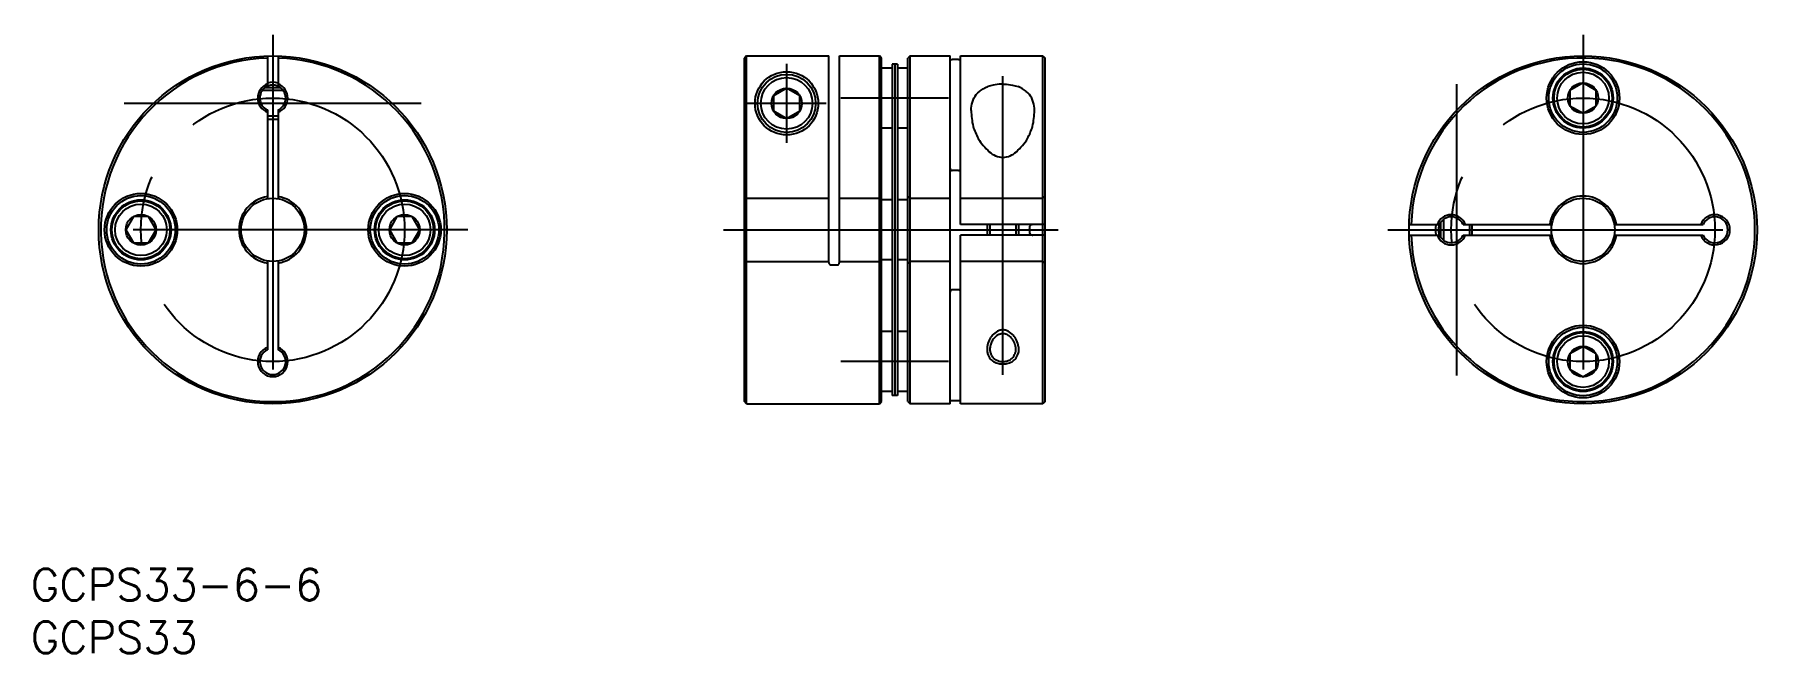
# Model space of a CAD drawing. Extents: x 0 to 166, y 0 to 59.
import ezdxf

# ---------------------------------------------------------------- set-up
doc = ezdxf.new("R2010")
doc.units = 0
doc.linetypes.add('CENTER', pattern=[50.8, 31.75, -6.35, 6.35, -6.35])
doc.linetypes.add('DASHED', pattern=[19.05, 12.7, -6.35])
doc.layers.get('0').update_dxf_attribs({"linetype": 'CONTINUOUS'})
doc.layers.add('CENTER', color=1, linetype='CENTER')
doc.styles.get("Standard").update_dxf_attribs({"font": 'txt.shx', "height": 3, "bigfont": 'bigfont.shx'})

# ---------------------------------------------------------------- blocks, each defined once
blk = doc.blocks.new('*U1')
at = {"color": 7, "linetype": 'CONTINUOUS'}
blk.add_text('GCPS33-6-6', height=3, dxfattribs=at).set_placement((0, 5))
blk = doc.blocks.new('*U2')
at = {"color": 7, "linetype": 'CONTINUOUS'}
blk.add_text('GCPS33', height=3, dxfattribs=at).set_placement((0, 0))

msp = doc.modelspace()

# ---------------------------------------------------------------- linework, layer by layer
at = {"color": 7, "linetype": 'CONTINUOUS'}
for p, q in [((22.445221, 56.658967), (22.445221, 53.790333)), ((23.445221, 56.658967), (23.445221, 53.790333)), ((67.876635, 56.666545), (67.676635, 56.466545)), ((67.676635, 23.866545), (67.676635, 56.466545)), ((67.876635, 56.666545), (75.676635, 56.666545)), ((67.876635, 23.666545), (67.876635, 56.666545)), ((75.676635, 37.068035), (75.676635, 56.666545)), ((76.676635, 37.068016), (76.676635, 56.666545)), ((76.676635, 56.666545), (80.476635, 56.666545)), ((80.476635, 23.666545), (80.476635, 56.666545)), ((80.676635, 56.466545), (80.476635, 56.666545)), ((80.676635, 23.866545), (80.676635, 56.466545)), ((83.376635, 56.666545), (83.176635, 56.466545)), ((83.176635, 23.866545), (83.176635, 56.466545)), ((83.376635, 23.666545), (83.376635, 56.666545)), ((83.376635, 56.666545), (87.176635, 56.666545)), ((87.176635, 23.666545), (87.176635, 56.666545)), ((87.976635, 56.326545), (87.376635, 56.326545)), ((88.176635, 40.666545), (88.176635, 56.666545)), ((88.176635, 56.666545), (95.976635, 56.666545)), ((95.976635, 56.666545), (96.176635, 56.466545)), ((95.976635, 23.666545), (95.976635, 56.666545)), ((96.176635, 23.866545), (96.176635, 56.466545)), ((81.676635, 55.516545), (80.676635, 55.516545)), ((81.676635, 55.896545), (81.676635, 24.436545)), ((82.176635, 55.896545), (81.676635, 55.896545)), ((81.926635, 55.896545), (81.926635, 24.436545)), ((82.176635, 55.896545), (82.176635, 24.436545)), ((83.176635, 55.516545), (82.176635, 55.516545)), ((22.22905, 53.666545), (23.661391, 53.666545)), ((71.676635, 53.609921), (70.426635, 52.888233)), ((72.926635, 52.888233), (71.676635, 53.609921)), ((89.53857, 52.835133), (89.657658, 53.000164)), ((89.657658, 53.000164), (89.794982, 53.155251)), ((89.794982, 53.155251), (89.950538, 53.299495)), ((89.950538, 53.299495), (90.035151, 53.367271)), ((90.035151, 53.367271), (90.315014, 53.551844)), ((90.315014, 53.551844), (90.520486, 53.65809)), ((90.520486, 53.65809), (90.738358, 53.749798)), ((91.004316, 53.838348), (90.738358, 53.749798)), ((91.27272, 53.905155), (91.004316, 53.838348)), ((91.626763, 53.962642), (91.27272, 53.905155)), ((91.829693, 53.982169), (91.626763, 53.962642)), ((92.176635, 53.995862), (91.829693, 53.982169)), ((92.176635, 53.995862), (92.523577, 53.982169)), ((92.523577, 53.982169), (92.726507, 53.962642)), ((92.726507, 53.962642), (93.08055, 53.905155)), ((93.08055, 53.905155), (93.348954, 53.838348)), ((93.348954, 53.838348), (93.614912, 53.749798)), ((93.832784, 53.65809), (93.614912, 53.749798)), ((94.038256, 53.551844), (93.832784, 53.65809)), ((94.318119, 53.367271), (94.038256, 53.551844)), ((94.402732, 53.299495), (94.318119, 53.367271)), ((94.558288, 53.155251), (94.402732, 53.299495)), ((94.695612, 53.000164), (94.558288, 53.155251)), ((94.8147, 52.835133), (94.695612, 53.000164)), ((147.195863, 54.109921), (145.945863, 53.388233)), ((145.945863, 53.388233), (145.945863, 51.944857)), ((148.445863, 53.388233), (147.195863, 54.109921)), ((148.445863, 51.944857), (148.445863, 53.388233)), ((22.445221, 51.542757), (22.445221, 43.124585)), ((23.445221, 51.542757), (23.445221, 43.124585)), ((70.426635, 52.888233), (70.426635, 51.444857)), ((70.426635, 51.444857), (71.676635, 50.723169)), ((71.676635, 50.723169), (72.926635, 51.444857)), ((72.926635, 51.444857), (72.926635, 52.888233)), ((89.176635, 51.491003), (89.183095, 51.697929)), ((89.183095, 51.697929), (89.203149, 51.900229)), ((89.203149, 51.900229), (89.237754, 52.097984)), ((89.237754, 52.097984), (89.260811, 52.195182)), ((89.260811, 52.195182), (89.354262, 52.479387)), ((89.354262, 52.479387), (89.437617, 52.661124)), ((89.437617, 52.661124), (89.53857, 52.835133)), ((94.915653, 52.661124), (94.8147, 52.835133)), ((94.999008, 52.479387), (94.915653, 52.661124)), ((95.092459, 52.195182), (94.999008, 52.479387)), ((95.115516, 52.097984), (95.092459, 52.195182)), ((95.150121, 51.900229), (95.115516, 52.097984)), ((95.170175, 51.697929), (95.150121, 51.900229)), ((95.176635, 51.491003), (95.170175, 51.697929)), ((145.945863, 51.944857), (147.195863, 51.223169)), ((147.195863, 51.223169), (148.445863, 51.944857)), ((22.445221, 50.666545), (23.445221, 50.666545)), ((81.676635, 49.816545), (80.676635, 49.816545)), ((83.176635, 49.816545), (82.176635, 49.816545)), ((87.976635, 45.794831), (87.376635, 45.794831)), ((81.676635, 43.016545), (80.676635, 43.016545)), ((83.176635, 43.016545), (82.176635, 43.016545)), ((9.723533, 41.416545), (9.001845, 40.166545)), ((11.166909, 41.416545), (9.723533, 41.416545)), ((11.888596, 40.166545), (11.166909, 41.416545)), ((34.723533, 41.416545), (34.001845, 40.166545)), ((36.166909, 41.416545), (34.723533, 41.416545)), ((36.888596, 40.166545), (36.166909, 41.416545)), ((9.001845, 40.166545), (9.723533, 38.916545)), ((11.166909, 38.916545), (11.888596, 40.166545)), ((34.001845, 40.166545), (34.723533, 38.916545)), ((36.166909, 38.916545), (36.888596, 40.166545)), ((96.176635, 40.666545), (88.176635, 40.666545)), ((90.676635, 40.666545), (90.676635, 39.666545)), ((93.676635, 40.666545), (93.676635, 39.666545)), ((130.70344, 40.666545), (133.572075, 40.666545)), ((133.695863, 39.450375), (133.695863, 40.882715)), ((135.819651, 40.666545), (144.237823, 40.666545)), ((136.695863, 39.666545), (136.695863, 40.666545)), ((150.153903, 40.666545), (158.572075, 40.666545)), ((9.723533, 38.916545), (11.166909, 38.916545)), ((34.723533, 38.916545), (36.166909, 38.916545)), ((88.176635, 23.666545), (88.176635, 39.666545)), ((96.176635, 39.666545), (88.176635, 39.666545)), ((130.70344, 39.666545), (133.572075, 39.666545)), ((135.819651, 39.666545), (144.237823, 39.666545)), ((150.153903, 39.666545), (158.572075, 39.666545)), ((22.445221, 37.208505), (22.445221, 28.790333)), ((23.445221, 37.208505), (23.445221, 28.790333)), ((75.876713, 36.851204), (76.476635, 36.851204)), ((81.676635, 37.316545), (80.676635, 37.316545)), ((83.176635, 37.316545), (82.176635, 37.316545)), ((87.976635, 34.478285), (87.376635, 34.478285)), ((81.676635, 30.516545), (80.676635, 30.516545)), ((83.176635, 30.516545), (82.176635, 30.516545)), ((91.304098, 29.836448), (91.209268, 29.704411)), ((91.339294, 29.878949), (91.304098, 29.836448)), ((91.415043, 29.960872), (91.339294, 29.878949)), ((91.497747, 30.037454), (91.415043, 29.960872)), ((91.587181, 30.107217), (91.497747, 30.037454)), ((91.634538, 30.139235), (91.587181, 30.107217)), ((91.683464, 30.168994), (91.634538, 30.139235)), ((91.740585, 30.199663), (91.683464, 30.168994)), ((91.786642, 30.22136), (91.740585, 30.199663)), ((91.840928, 30.243606), (91.786642, 30.22136)), ((91.911007, 30.267154), (91.840928, 30.243606)), ((91.9541, 30.278796), (91.911007, 30.267154)), ((92.012545, 30.291233), (91.9541, 30.278796)), ((92.094235, 30.302277), (92.012545, 30.291233)), ((92.131687, 30.304874), (92.094235, 30.302277)), ((92.176635, 30.306001), (92.131687, 30.304874)), ((92.281699, 30.299945), (92.176635, 30.306001)), ((92.31146, 30.296029), (92.281699, 30.299945)), ((92.370427, 30.285372), (92.31146, 30.296029)), ((92.428386, 30.271124), (92.370427, 30.285372)), ((92.463955, 30.260488), (92.428386, 30.271124)), ((92.540106, 30.232708), (92.463955, 30.260488)), ((92.593579, 30.209001), (92.540106, 30.232708)), ((92.632585, 30.189447), (92.593579, 30.209001)), ((92.695427, 30.153778), (92.632585, 30.189447)), ((92.743679, 30.122742), (92.695427, 30.153778)), ((92.784374, 30.093965), (92.743679, 30.122742)), ((92.834556, 30.054996), (92.784374, 30.093965)), ((92.877156, 30.018688), (92.834556, 30.054996)), ((92.917894, 29.980985), (92.877156, 30.018688)), ((92.956799, 29.942049), (92.917894, 29.980985)), ((92.993906, 29.902003), (92.956799, 29.942049)), ((93.033553, 29.855767), (92.993906, 29.902003)), ((93.062885, 29.819035), (93.033553, 29.855767)), ((93.094827, 29.776314), (93.062885, 29.819035)), ((93.132424, 29.721921), (93.094827, 29.776314)), ((90.950523, 28.940067), (90.947135, 28.84179)), ((90.947135, 28.84179), (90.948912, 28.772165)), ((90.948912, 28.772165), (90.954306, 28.702902)), ((90.960584, 29.037789), (90.950523, 28.940067)), ((90.954306, 28.702902), (90.965689, 28.620468)), ((90.987851, 29.183719), (90.960584, 29.037789)), ((90.965689, 28.620468), (90.976329, 28.566043)), ((90.976329, 28.566043), (90.993158, 28.49875)), ((91.000113, 29.232265), (90.987851, 29.183719)), ((90.993158, 28.49875), (91.023495, 28.406214)), ((91.029346, 29.329058), (91.000113, 29.232265)), ((91.023495, 28.406214), (91.03898, 28.367253)), ((91.064849, 29.425097), (91.029346, 29.329058)), ((91.03898, 28.367253), (91.068172, 28.303409)), ((91.106609, 29.519955), (91.064849, 29.425097)), ((91.068172, 28.303409), (91.101664, 28.241119)), ((91.101664, 28.241119), (91.123858, 28.204581)), ((91.154666, 29.613204), (91.106609, 29.519955)), ((91.123858, 28.204581), (91.181851, 28.122092)), ((91.209268, 29.704411), (91.154666, 29.613204)), ((91.181851, 28.122092), (91.228627, 28.065849)), ((93.153763, 29.688817), (93.132424, 29.721921)), ((93.151726, 28.097188), (93.207068, 28.170615)), ((93.180814, 29.644184), (93.153763, 29.688817)), ((93.215443, 29.58198), (93.180814, 29.644184)), ((93.207068, 28.170615), (93.255179, 28.247323)), ((93.230217, 29.553419), (93.215443, 29.58198)), ((93.25261, 29.507388), (93.230217, 29.553419)), ((93.283348, 29.437657), (93.25261, 29.507388)), ((93.255179, 28.247323), (93.296338, 28.3269)), ((93.292837, 29.414254), (93.283348, 29.437657)), ((93.310684, 29.367239), (93.292837, 29.414254)), ((93.296338, 28.3269), (93.330707, 28.408919)), ((93.327023, 29.319979), (93.310684, 29.367239)), ((93.336469, 29.290336), (93.327023, 29.319979)), ((93.330707, 28.408919), (93.358426, 28.492948)), ((93.355175, 29.224885), (93.336469, 29.290336)), ((93.366979, 29.177115), (93.355175, 29.224885)), ((93.358426, 28.492948), (93.369833, 28.535581)), ((93.374831, 29.141212), (93.366979, 29.177115)), ((93.369833, 28.535581), (93.394504, 28.665409)), ((93.386001, 29.081276), (93.374831, 29.141212)), ((93.393194, 29.033301), (93.386001, 29.081276)), ((93.398206, 28.991354), (93.393194, 29.033301)), ((93.394504, 28.665409), (93.403264, 28.75324)), ((93.40287, 28.937503), (93.398206, 28.991354)), ((93.405315, 28.889666), (93.40287, 28.937503)), ((93.403264, 28.75324), (93.406135, 28.841799)), ((93.406135, 28.841799), (93.405315, 28.889666)), ((147.195863, 29.109921), (145.945863, 28.388233)), ((145.945863, 28.388233), (145.945863, 26.944857)), ((148.445863, 28.388233), (147.195863, 29.109921)), ((148.445863, 26.944857), (148.445863, 28.388233)), ((91.228627, 28.065849), (91.269278, 28.02266)), ((91.269278, 28.02266), (91.335625, 27.961207)), ((91.335625, 27.961207), (91.395736, 27.913373)), ((91.395736, 27.913373), (91.460116, 27.868928)), ((91.460116, 27.868928), (91.528629, 27.82817)), ((91.528629, 27.82817), (91.601025, 27.791388)), ((91.601025, 27.791388), (91.692637, 27.752909)), ((91.692637, 27.752909), (91.756338, 27.730911)), ((91.756338, 27.730911), (91.838489, 27.707731)), ((91.838489, 27.707731), (91.957252, 27.683722)), ((91.957252, 27.683722), (92.009165, 27.67657)), ((92.009165, 27.67657), (92.096581, 27.668929)), ((92.096581, 27.668929), (92.176635, 27.666692)), ((92.176635, 27.666692), (92.237475, 27.667991)), ((92.237475, 27.667991), (92.360068, 27.678647)), ((92.360068, 27.678647), (92.446071, 27.692575)), ((92.446071, 27.692575), (92.513343, 27.707348)), ((92.513343, 27.707348), (92.611066, 27.735384)), ((92.611066, 27.735384), (92.689718, 27.764177)), ((92.689718, 27.764177), (92.766089, 27.797976)), ((92.766089, 27.797976), (92.855683, 27.846052)), ((92.855683, 27.846052), (92.940082, 27.90101)), ((92.940082, 27.90101), (93.018167, 27.961815)), ((93.018167, 27.961815), (93.054493, 27.994088)), ((93.054493, 27.994088), (93.151726, 28.097188)), ((145.945863, 26.944857), (147.195863, 26.223169)), ((147.195863, 26.223169), (148.445863, 26.944857)), ((81.676635, 24.816545), (80.676635, 24.816545)), ((83.176635, 24.816545), (82.176635, 24.816545)), ((67.876635, 23.666545), (67.676635, 23.866545)), ((67.876635, 23.666545), (80.476635, 23.666545)), ((80.476635, 23.666545), (80.676635, 23.866545)), ((82.176635, 24.436545), (81.676635, 24.436545)), ((83.176635, 23.866545), (83.376635, 23.666545)), ((87.176635, 23.666545), (83.376635, 23.666545)), ((87.976635, 23.946571), (87.376635, 23.946571)), ((95.976635, 23.666545), (88.176635, 23.666545)), ((96.176635, 23.866545), (95.976635, 23.666545))]:
    msp.add_line(p, q, dxfattribs=at)
at = {"color": 3, "linetype": 'CONTINUOUS'}
for p, q in [((23.935539, 53.396045), (21.954903, 53.396045)), ((23.445221, 50.937045), (22.445221, 50.937045)), ((90.947135, 40.666545), (90.947135, 39.666545)), ((93.406135, 40.666545), (93.406135, 39.666545)), ((133.966363, 41.156863), (133.966363, 39.176227)), ((136.425363, 40.666545), (136.425363, 39.666545)), ((90.680501, 28.9586), (90.676516, 28.843)), ((90.676516, 28.843), (90.67868, 28.758203)), ((90.67868, 28.758203), (90.685248, 28.673875)), ((90.692645, 29.076548), (90.680501, 28.9586)), ((90.685248, 28.673875), (90.698765, 28.575982)), ((90.698765, 28.575982), (90.712205, 28.507238)), ((90.712205, 28.507238), (90.733095, 28.423707)), ((93.641065, 28.507238), (93.620175, 28.423707)), ((93.654505, 28.575982), (93.641065, 28.507238)), ((93.668022, 28.673875), (93.654505, 28.575982)), ((93.660625, 29.076548), (93.672769, 28.9586)), ((93.67459, 28.758203), (93.668022, 28.673875)), ((93.672769, 28.9586), (93.676754, 28.843)), ((93.676754, 28.843), (93.67459, 28.758203))]:
    msp.add_line(p, q, dxfattribs=at)
at = {"color": 3, "linetype": 'DASHED'}
for p, q in [((67.876635, 43.166545), (67.676635, 43.366545)), ((67.876635, 43.166545), (75.676635, 43.166545)), ((76.676635, 43.166545), (80.476635, 43.166545)), ((80.476635, 43.166545), (80.676635, 43.366545)), ((83.376635, 43.166545), (83.176635, 43.366545)), ((83.376635, 43.166545), (87.176635, 43.166545)), ((88.176635, 43.166545), (95.976635, 43.166545)), ((95.976635, 43.166545), (96.176635, 43.366545)), ((67.876635, 37.166545), (67.676635, 36.966545)), ((67.876635, 37.166545), (75.676635, 37.166545)), ((76.676635, 37.166545), (80.476635, 37.166545)), ((80.476635, 37.166545), (80.676635, 36.966545)), ((83.376635, 37.166545), (83.176635, 36.966545)), ((87.176635, 37.166545), (83.376635, 37.166545)), ((95.976635, 37.166545), (88.176635, 37.166545)), ((95.976635, 37.166545), (96.176635, 36.966545))]:
    msp.add_line(p, q, dxfattribs=at)
at = {"color": 7, "linetype": 'CONTINUOUS'}
for centre, radius in [((22.945221, 40.166545), 16.5), ((147.195863, 40.166545), 16.5), ((71.676635, 52.166545), 3), ((71.676635, 52.166545), 2.75), ((71.676635, 52.166545), 2.45), ((147.195863, 52.666545), 3.45), ((147.195863, 52.666545), 3.25), ((147.195863, 52.666545), 2.85), ((147.195863, 52.666545), 2.75), ((147.195863, 52.666545), 2.45), ((71.676635, 52.166545), 1.443376), ((147.195863, 52.666545), 1.443376), ((10.445221, 40.166545), 3.45), ((10.445221, 40.166545), 3.25), ((10.445221, 40.166545), 2.85), ((22.945221, 40.166545), 3), ((35.445221, 40.166545), 3.45), ((35.445221, 40.166545), 3.25), ((35.445221, 40.166545), 2.85), ((147.195863, 40.166545), 3), ((10.445221, 40.166545), 2.75), ((10.445221, 40.166545), 2.45), ((10.445221, 40.166545), 1.443376), ((35.445221, 40.166545), 2.75), ((35.445221, 40.166545), 2.45), ((35.445221, 40.166545), 1.443376), ((147.195863, 27.666545), 3.45), ((147.195863, 27.666545), 3.25), ((147.195863, 27.666545), 2.85), ((147.195863, 27.666545), 2.75), ((147.195863, 27.666545), 2.45), ((147.195863, 27.666545), 1.443376)]:
    msp.add_circle(centre, radius, dxfattribs=at)
for centre, radius, start, end in [((22.945221, 40.166545), 16.3, 91.757815, 88.242185), ((87.183043, 56.361276), 0.006411, 181.855106, 218.044328), ((87.191181, 56.367464), 0.016634, 217.55473, 236.365798), ((87.215124, 56.4051), 0.061238, 237.218213, 251.180261), ((87.276057, 56.587249), 0.253308, 251.425567, 259.878881), ((87.345352, 56.975294), 0.647491, 259.876644, 265.653617), ((87.375919, 57.344402), 1.017858, 265.512509, 270.040277), ((87.977351, 57.344402), 1.017858, 269.959723, 274.487491), ((88.007918, 56.975294), 0.647491, 274.346383, 280.123356), ((88.077213, 56.587249), 0.253308, 280.121119, 288.574433), ((88.138146, 56.4051), 0.061238, 288.819739, 302.781787), ((88.162089, 56.367464), 0.016634, 303.634202, 322.44527), ((88.170227, 56.361276), 0.006411, 321.955672, 358.144894), ((147.195863, 40.166545), 16.3, 181.757815, 178.242185), ((22.945221, 52.666545), 1.43, 110.46593, 249.53407), ((22.945221, 52.666545), 1.23, 113.985414, 246.014586), ((22.945221, 52.666545), 1.2295, 54.423431, 125.576569), ((22.945221, 52.666545), 1.43, 290.46593, 69.53407), ((22.945221, 52.666545), 1.23, 293.985414, 66.014586), ((97.04472, 51.651622), 7.869724, 181.169428, 192.306424), ((87.30855, 51.651622), 7.869724, 347.693576, 358.830572), ((96.277633, 52.16845), 7.261253, 197.588378, 207.456166), ((88.075637, 52.16845), 7.261253, 332.543834, 342.411622), ((94.992707, 52.111767), 6.118986, 212.539233, 227.903634), ((89.360563, 52.111767), 6.118986, 312.096366, 327.460767), ((92.29965, 49.161126), 2.124282, 228.44977, 266.680192), ((92.05362, 49.161126), 2.124282, 273.319808, 311.55023), ((87.406787, 46.011533), 0.230152, 179.972689, 184.099343), ((87.405255, 46.010773), 0.228571, 183.936809, 209.405252), ((87.388435, 46.000267), 0.208761, 209.15987, 237.38618), ((87.37763, 45.984408), 0.189579, 237.553477, 269.69932), ((87.97564, 45.984408), 0.189579, 270.30068, 302.446523), ((87.964835, 46.000267), 0.208761, 302.61382, 330.84013), ((87.948015, 46.010773), 0.228571, 330.594748, 356.063191), ((87.946483, 46.011533), 0.230152, 355.900657, 0.027311), ((22.945221, 40.166545), 3.2, 98.989299, 261.010701), ((22.945221, 40.166545), 3.2, 278.989299, 81.010701), ((147.195863, 40.166545), 3.2, 8.989299, 171.010701), ((134.695863, 40.166545), 1.43, 20.46593, 159.53407), ((134.695863, 40.166545), 1.23, 23.985414, 156.014586), ((159.695863, 40.166545), 1.43, 200.46593, 159.53407), ((159.695863, 40.166545), 1.23, 203.985414, 156.014586), ((96.142307, 40.166545), 1.458037, 168.126041, 191.873936), ((95.083587, 40.322208), 0.395406, 136.515698, 158.589533), ((95.083587, 40.010882), 0.395406, 201.410467, 223.484302), ((94.987014, 40.345054), 0.313607, 100.939686, 127.363563), ((94.987014, 39.988036), 0.313607, 232.636437, 259.060314), ((95.046013, 40.146154), 0.52048, 91.060704, 103.161855), ((95.046013, 40.186936), 0.52048, 256.838145, 268.939296), ((134.695863, 40.166545), 1.2295, 144.423431, 215.576569), ((134.695863, 40.166545), 1.43, 200.46593, 339.53407), ((134.695863, 40.166545), 1.23, 203.985414, 336.014586), ((147.195863, 40.166545), 3.2, 188.989299, 351.010701), ((75.993102, 37.072461), 0.316498, 180.801382, 183.805866), ((75.905334, 37.067146), 0.228571, 183.936809, 209.405252), ((75.888513, 37.05664), 0.208761, 209.15987, 237.38618), ((75.877708, 37.040781), 0.189579, 237.553477, 269.69932), ((76.47564, 37.040781), 0.189579, 270.30068, 302.446523), ((76.464835, 37.05664), 0.208761, 302.61382, 330.84013), ((76.448015, 37.067146), 0.228571, 330.594748, 356.063191), ((76.445335, 37.067947), 0.2313, 355.910903, 0.017065), ((87.406787, 34.261582), 0.230152, 175.900657, 180.027311), ((87.405255, 34.262342), 0.228571, 150.594748, 176.063191), ((87.388435, 34.272848), 0.208761, 122.61382, 150.84013), ((87.37763, 34.288708), 0.189579, 90.30068, 122.446523), ((87.97564, 34.288708), 0.189579, 57.553477, 89.69932), ((87.964835, 34.272848), 0.208761, 29.15987, 57.38618), ((87.948015, 34.262342), 0.228571, 3.936809, 29.405252), ((87.946483, 34.261582), 0.230152, 359.972689, 4.099343), ((22.945221, 27.666545), 1.43, 110.46593, 69.53407), ((22.945221, 27.666545), 1.23, 113.985414, 66.014586), ((87.183043, 23.911839), 0.006411, 141.955672, 178.144894), ((87.191181, 23.905651), 0.016634, 123.634202, 142.44527), ((87.215124, 23.868015), 0.061238, 108.819739, 122.781787), ((87.276057, 23.685866), 0.253308, 100.121119, 108.574433), ((87.345352, 23.297822), 0.647491, 94.346383, 100.123356), ((87.375919, 22.928713), 1.017858, 89.959723, 94.487491), ((87.977351, 22.928713), 1.017858, 85.512509, 90.040277), ((88.007918, 23.297822), 0.647491, 79.876644, 85.653617), ((88.077213, 23.685866), 0.253308, 71.425567, 79.878881), ((88.138146, 23.868015), 0.061238, 57.218213, 71.180261), ((88.162089, 23.905651), 0.016634, 37.55473, 56.365798), ((88.170227, 23.911839), 0.006411, 1.855106, 38.044328)]:
    msp.add_arc(centre, radius, start, end, dxfattribs=at)
at = {"color": 3, "linetype": 'CONTINUOUS'}
for centre, radius, start, end in [((22.945221, 52.666545), 1.5, 70.528779, 109.471221), ((134.695863, 40.166545), 1.5, 160.528779, 199.471221), ((92.854189, 28.717962), 2.213469, 139.280041, 153.863083), ((93.049475, 28.245692), 2.679505, 120.744466, 134.344319), ((92.200186, 29.559561), 1.117647, 100.626055, 117.756248), ((92.203854, 29.670734), 1.009345, 91.545294, 101.994546), ((92.149416, 29.670734), 1.009345, 78.005454, 88.454706), ((92.153084, 29.559561), 1.117647, 62.243752, 79.373945), ((91.303795, 28.245692), 2.679505, 45.655681, 59.255534), ((91.499081, 28.717962), 2.213469, 26.136917, 40.719959), ((92.665064, 28.851431), 1.985223, 154.916812, 173.490894), ((92.061025, 28.800049), 1.380229, 195.823009, 220.885344), ((92.292245, 28.800049), 1.380229, 319.114656, 344.176991), ((91.688207, 28.851431), 1.985223, 6.509106, 25.083188), ((92.177518, 28.95103), 1.567583, 222.270517, 236.303957), ((92.524553, 30.270382), 2.891971, 245.119979, 255.313229), ((92.204887, 29.938641), 2.500178, 260.479071, 269.352544), ((92.148383, 29.938641), 2.500178, 270.647456, 279.520929), ((91.828717, 30.270382), 2.891971, 284.686771, 294.880021), ((92.175752, 28.95103), 1.567583, 303.696043, 317.729483)]:
    msp.add_arc(centre, radius, start, end, dxfattribs=at)
at = {"layer": 'CENTER', "color": 1, "linetype": 'CENTER'}
for p, q in [((22.945221, 58.666545), (22.945221, 21.666545)), ((147.195863, 58.666545), (147.195863, 21.666545)), ((71.676635, 55.916545), (71.676635, 48.416545)), ((92.176635, 26.401046), (92.176635, 54.750489)), ((135.195863, 53.98284), (135.195863, 26.35025)), ((37.025349, 52.166545), (8.865093, 52.166545)), ((75.426635, 52.166545), (67.926635, 52.166545)), ((87.035769, 52.666545), (76.817501, 52.666545)), ((41.445221, 40.166545), (4.445221, 40.166545)), ((65.676635, 40.166545), (98.176635, 40.166545)), ((128.695863, 40.166545), (165.695863, 40.166545)), ((87.035769, 27.666545), (76.817501, 27.666545))]:
    msp.add_line(p, q, dxfattribs=at)
for centre in [(22.945221, 40.166545), (147.195863, 40.166545)]:
    msp.add_circle(centre, 12.5, dxfattribs=at)

# ---------------------------------------------------------------- block references
at = {"color": 7, "linetype": 'CONTINUOUS'}
for name in ['*U1', '*U2']:
    msp.add_blockref(name, (0, 0), dxfattribs=at)

doc.saveas('drawing.dxf')
